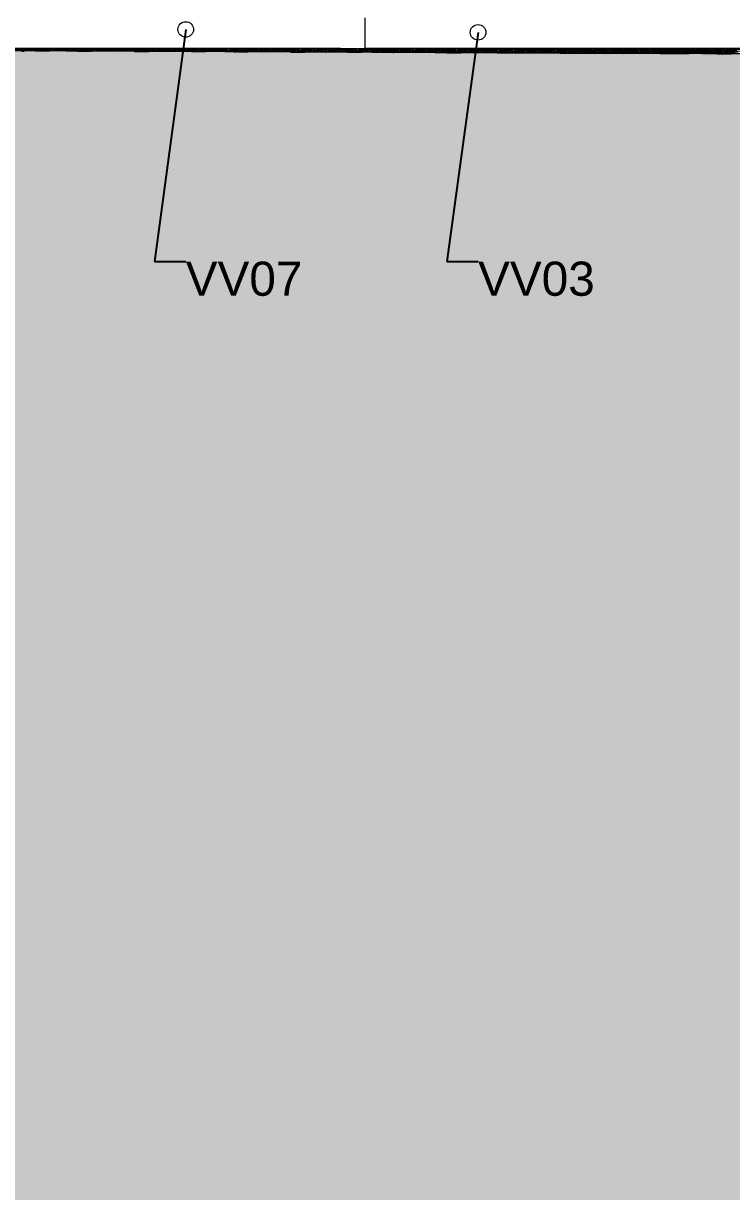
# Model space of a CAD drawing. Header units: millimetres. Extents: x 239748 to 326588, y -19262 to 5561.
# Drawn here: x 248331 to 252479, y -6894 to -52 of the extents above; entities that cross this region are included whole.
import ezdxf

# ---------------------------------------------------------------- set-up
doc = ezdxf.new("R2010")
doc.units = ezdxf.units.MM
doc.header["$MEASUREMENT"] = 0
for name, color, linetype, lineweight in [('Annotation - Label_Pen_No__1', 7, 'Continuous', 13), ('New_2D Drafting - General_Pen_No__1', 7, 'Continuous', 13), ('New_Site & Landscape - Terrain_Pen_No__1', 7, 'Continuous', 13), ('New_Structural - Bearing_Pen_No__1', 7, 'Continuous', 13)]:
    doc.layers.add(name, color=color, linetype=linetype, lineweight=lineweight)
for name, color, linetype, lineweight, true_color in [('New_2D Drafting - General_Pen_No__61', 7, 'Continuous', 20, 0x6a6a6a), ('New_Site & Landscape - Terrain_Pen_No__180', 7, 'Continuous', 15, 0xd6cda7), ('New_Site & Landscape - Terrain_Pen_No__93', 7, 'Continuous', 13, 0xa2a233)]:
    doc.layers.add(name, color=color, linetype=linetype, lineweight=lineweight, true_color=true_color)
doc.styles.add('GENERATED_STYLE_1', font='')
doc.styles.get('GENERATED_STYLE_1').set_extended_font_data('Arial')
doc.dimstyles.new('GENERATED_STYLE__2', dxfattribs={"dimtxt": 0.18, "dimasz": 182.4, "dimexe": 0.18, "dimexo": 0.0625, "dimgap": 0, "dimtad": 0, "dimtih": 1, "dimtoh": 1, "dimdec": 4, "dimzin": 0, "dimdsep": 46, "dimcen": 0.09, "dimadec": 0, "dimazin": 0, "dimtfac": 1, "dimtdec": 4, "dimtmove": 0, "dimatfit": 3, "dimldrblk": 'ARROWHEAD_1', "dimfxl": 0, "dimtolj": 1, "dimtzin": 0, "dimarcsym": 0})

# ---------------------------------------------------------------- blocks, each defined once
blk = doc.blocks.new('ARROWHEAD_1')
at = {"color": 0, "linetype": 'Continuous', "lineweight": 0}
blk.add_line((0, 0), (-1, 0), dxfattribs=at)
blk.add_circle((0, 0), 0.25, dxfattribs=at)

msp = doc.modelspace()

# ---------------------------------------------------------------- hatches: boundary and pattern name
at = {"layer": 'New_2D Drafting - General_Pen_No__61', "linetype": 'Continuous', "lineweight": 20, "true_color": 0x6a6a6a}
h = msp.add_hatch(dxfattribs=at)
h.set_pattern_fill('Dashed_0001', color=251, style=0, pattern_type=2)
h.set_pattern_definition([(45, (0, 0), (-183.84776, 183.84776), [195, -65]), (45, (7e-14, 183.85), (-183.84776, 183.84776), [195, -65])])
h.paths.add_polyline_path([(239750.0788, -623.3184), (239760.5803, -4753.4379), (239760.5803, -19262.3247), (278828.6527, -19262.3247), (278828.6169, -286.9357), (268610.0254, -272.2694), (266963.5283, -271.0107), (261898.0667, -277.5182), (250285.9898, -219.4916), (248306.7808, -203.641), (242648.744, -453.8141)])
at = {"layer": 'New_Site & Landscape - Terrain_Pen_No__180', "linetype": 'Continuous', "lineweight": 0, "true_color": 0x353329}
msp.add_hatch(color=250, dxfattribs=at).paths.add_polyline_path([(239747.5775, -15138.6962), (278833.3935, -15138.6962), (278833.3935, -288.2314), (266866.4444, -271.275), (264383.6735, -267.1142), (262140.4658, -282.5803), (258357.3867, -255.6815), (251840.7474, -227.8826), (248111.8541, -213.5708), (246133.7175, -287.173), (242881.8612, -438.6115), (239747.5775, -643.0118)])

# ---------------------------------------------------------------- linework, layer by layer
at = {"layer": 'New_2D Drafting - General_Pen_No__1', "color": 7, "linetype": 'Continuous', "lineweight": 13, "flags": 128}
msp.add_lwpolyline([(239750.0788, -623.3184), (239760.5803, -4753.4379), (239760.5803, -19262.3247), (278828.6527, -19262.3247), (278828.6169, -286.9357), (268610.0254, -272.2694), (266963.5283, -271.0107), (261898.0667, -277.5182), (250285.9898, -219.4916), (248306.7808, -203.641), (242648.744, -453.8141)], close=True, dxfattribs=at)
at = {"layer": 'New_Site & Landscape - Terrain_Pen_No__1', "color": 7, "linetype": 'Continuous', "lineweight": 13}
for p, q in [((250188.7008, -199.8387), (246644.5507, -199.8387)), ((246644.5507, -199.8387), (251840.7474, -227.8826)), ((248264.9878, -203.5112), (248348.5738, -203.7707)), ((248353.6706, -202.4541), (248375.8413, -202.1898)), ((248353.6706, -202.4541), (248437.2566, -202.7135)), ((248353.6706, -202.4541), (248415.0859, -202.9778)), ((248442.3535, -201.3969), (248464.5242, -201.1326)), ((248442.3535, -201.3969), (248525.9395, -201.6563)), ((248442.3535, -201.3969), (248503.7688, -201.9206)), ((248531.0363, -200.3397), (248553.207, -200.0755)), ((248531.0363, -200.3397), (248614.6223, -200.5992)), ((248531.0363, -200.3397), (248592.4516, -200.8635)), ((248599.3318, -204.549), (248621.5025, -204.2847)), ((248599.3318, -204.549), (248682.9178, -204.8084)), ((248599.3318, -204.549), (248660.7471, -205.0727)), ((248688.0147, -203.4918), (248710.1854, -203.2275)), ((248688.0147, -203.4918), (248771.6007, -203.7512)), ((248688.0147, -203.4918), (248749.43, -204.0155)), ((248776.6975, -202.4346), (248798.8682, -202.1704)), ((248776.6975, -202.4346), (248860.2835, -202.6941)), ((248776.6975, -202.4346), (248838.1128, -202.9584)), ((248865.3803, -201.3775), (248948.9664, -201.6369)), ((248865.3803, -201.3775), (248926.7956, -201.9012)), ((248865.3804, -201.3775), (248887.5511, -201.1132)), ((248954.0632, -200.3203), (248976.2339, -200.056)), ((248954.0632, -200.3203), (249037.6492, -200.5798)), ((248954.0632, -200.3203), (249015.4785, -200.8441)), ((249022.3587, -204.5296), (249044.5294, -204.2653)), ((249022.3587, -204.5296), (249105.9447, -204.789)), ((249022.3587, -204.5296), (249083.774, -205.0533)), ((249111.0415, -203.4724), (249133.2122, -203.2081)), ((249111.0415, -203.4724), (249194.6275, -203.7318)), ((249111.0415, -203.4724), (249172.4568, -203.9961)), ((249199.7244, -202.4152), (249221.8951, -202.1509)), ((249199.7244, -202.4152), (249283.3104, -202.6747)), ((249199.7244, -202.4152), (249261.1397, -202.939)), ((249288.4072, -201.3581), (249310.5779, -201.0938)), ((249288.4072, -201.3581), (249371.9932, -201.6175)), ((249288.4072, -201.3581), (249349.8225, -201.8818)), ((249377.0901, -200.3009), (249399.2608, -200.0366)), ((249377.0901, -200.3009), (249460.6761, -200.5603)), ((249377.0901, -200.3009), (249438.5054, -200.8246)), ((249445.3856, -204.5101), (249467.5563, -204.2458)), ((249445.3856, -204.5101), (249528.9716, -204.7696)), ((249445.3856, -204.5101), (249506.8009, -205.0339)), ((249534.0684, -203.453), (249556.2391, -203.1887)), ((249534.0684, -203.453), (249617.6544, -203.7124)), ((249534.0684, -203.453), (249595.4837, -203.9767)), ((249622.7513, -202.3958), (249644.922, -202.1315)), ((249622.7513, -202.3958), (249706.3373, -202.6552)), ((249622.7513, -202.3958), (249684.1666, -202.9195)), ((249711.4341, -201.3386), (249733.6048, -201.0744)), ((249711.4341, -201.3386), (249795.0201, -201.5981)), ((249711.4341, -201.3386), (249772.8494, -201.8624)), ((249800.117, -200.2815), (249822.2877, -200.0172)), ((249800.117, -200.2815), (249883.703, -200.5409)), ((249800.117, -200.2815), (249861.5323, -200.8052)), ((249868.4124, -204.4907), (249890.5832, -204.2264)), ((249868.4125, -204.4907), (249951.9985, -204.7502)), ((249868.4125, -204.4907), (249929.8278, -205.0144)), ((249957.0953, -203.4336), (249979.266, -203.1693)), ((249957.0953, -203.4336), (250040.6813, -203.693)), ((249957.0953, -203.4336), (250018.5106, -203.9573)), ((250045.7781, -202.3764), (250067.9488, -202.1121)), ((250045.7781, -202.3764), (250129.3641, -202.6358)), ((250045.7781, -202.3764), (250107.1934, -202.9001)), ((250134.461, -201.3192), (250156.6317, -201.0549)), ((250134.461, -201.3192), (250218.047, -201.5787)), ((250134.461, -201.3192), (250195.8763, -201.843)), ((258357.3867, -255.6815), (250188.7008, -199.8387)), ((250223.1438, -200.2621), (250233.1803, -200.1424)), ((250223.1438, -200.2621), (250273.5814, -200.4186)), ((250223.1438, -200.2621), (250284.5591, -200.7858)), ((250242.4956, -200.2063), (250245.3145, -200.187)), ((250291.4393, -204.4713), (250313.61, -204.207)), ((250291.4393, -204.4713), (250375.0253, -204.7307)), ((250291.4393, -204.4713), (250352.8546, -204.995)), ((253681.0819, -199.8387), (250332.5051, -199.8387)), ((250332.5051, -199.8629), (250395.4127, -200.2663)), ((250332.5051, -199.962), (250373.242, -200.4185)), ((250380.1222, -203.4141), (250402.2929, -203.1498)), ((250380.1222, -203.4141), (250463.7082, -203.6736)), ((250380.1222, -203.4141), (250441.5375, -203.9379)), ((250468.805, -202.357), (250490.9757, -202.0927)), ((250468.805, -202.357), (250552.391, -202.6164)), ((250468.805, -202.357), (250530.2203, -202.8807)), ((250566.4817, -202.4212), (250579.6586, -202.3307)), ((250625.7834, -205.509), (250647.9541, -205.2448)), ((250646.1707, -201.874), (250668.3414, -201.7218)), ((250646.1707, -201.874), (250729.7567, -202.41)), ((250646.1707, -201.874), (250707.586, -202.5622)), ((250714.4662, -204.4519), (250736.6369, -204.1876)), ((250714.4662, -204.4519), (250798.0522, -204.7113)), ((250714.4662, -204.4519), (250775.8815, -204.9756)), ((250734.8536, -201.2652), (250757.0243, -201.113)), ((250734.8536, -201.2652), (250818.4396, -201.8011)), ((250734.8536, -201.2652), (250796.2689, -201.9533)), ((250823.5364, -200.6563), (250845.7071, -200.5041)), ((250823.5364, -200.6563), (250907.1224, -201.1922)), ((250823.5364, -200.6563), (250884.9517, -201.3444)), ((250891.8319, -204.6266), (250914.0026, -204.4744)), ((250891.8319, -204.6266), (250975.4179, -205.1626)), ((250891.8319, -204.6266), (250896.1103, -204.6746)), ((250912.2192, -200.0474), (250995.8053, -200.5834)), ((250912.2192, -200.0474), (250973.6345, -200.7356)), ((250912.2193, -200.0474), (250934.39, -199.8952)), ((250980.5147, -204.0178), (251002.6855, -203.8656)), ((250980.5147, -204.0178), (251064.1008, -204.5537)), ((250980.5147, -204.0178), (251041.93, -204.7059)), ((251036.6064, -199.8386), (251062.3174, -200.1267)), ((251063.2976, -199.8386), (251084.4881, -199.9745)), ((251069.1976, -203.4089), (251091.3683, -203.2567)), ((251069.1976, -203.4089), (251152.7836, -203.9448)), ((251069.1976, -203.4089), (251130.6129, -204.097)), ((251157.8804, -202.8), (251180.0511, -202.6478)), ((251157.8804, -202.8), (251241.4664, -203.336)), ((251157.8804, -202.8), (251219.2957, -203.4882)), ((251246.5633, -202.1911), (251268.734, -202.0389)), ((251246.5633, -202.1911), (251330.1493, -202.7271)), ((251246.5633, -202.1911), (251307.9786, -202.8793)), ((251335.2461, -201.5823), (251357.4168, -201.4301)), ((251335.2461, -201.5823), (251418.8321, -202.1182)), ((251335.2461, -201.5823), (251396.6614, -202.2704)), ((251423.929, -200.9734), (251446.0997, -200.8212)), ((251423.929, -200.9734), (251507.515, -201.5093)), ((251423.929, -200.9734), (251485.3443, -201.6615)), ((251492.2245, -204.9437), (251514.3952, -204.7915)), ((251492.2245, -204.9437), (251575.8105, -205.4797)), ((251492.2245, -204.9437), (251553.6398, -205.6319)), ((251512.6118, -200.3645), (251534.7825, -200.2123)), ((251512.6118, -200.3645), (251596.1978, -200.9005)), ((251512.6118, -200.3645), (251574.0271, -201.0527)), ((251580.9073, -204.3349), (251603.078, -204.1827)), ((251580.9073, -204.3349), (251664.4933, -204.8708)), ((251580.9073, -204.3349), (251642.3226, -205.023)), ((251608.701, -199.8386), (251662.71, -200.4438)), ((251614.2376, -199.8386), (251684.8807, -200.2916)), ((251669.5902, -203.726), (251691.7609, -203.5738)), ((251669.5902, -203.726), (251753.1762, -204.2619)), ((251669.5902, -203.726), (251731.0055, -204.4141)), ((251758.273, -203.1171), (251780.4437, -202.9649)), ((251758.273, -203.1171), (251841.859, -203.6531)), ((251758.273, -203.1171), (251819.6883, -203.8053)), ((251846.9559, -202.5082), (251869.1266, -202.356)), ((251846.9559, -202.5082), (251930.5419, -203.0442)), ((251846.9559, -202.5082), (251908.3712, -203.1964)), ((251935.6387, -201.8994), (251957.8094, -201.7472)), ((251935.6387, -201.8994), (252019.2247, -202.4353)), ((251935.6387, -201.8994), (251997.054, -202.5875)), ((252024.3215, -201.2905), (252046.4923, -201.1383)), ((252024.3215, -201.2905), (252107.9076, -201.8264)), ((252024.3215, -201.2905), (252085.7368, -201.9786)), ((252092.617, -205.2608), (252114.7878, -205.1086)), ((252113.0044, -200.6816), (252135.1751, -200.5294)), ((252113.0044, -200.6816), (252196.5904, -201.2176)), ((252113.0044, -200.6816), (252174.4197, -201.3698)), ((252181.2999, -204.652), (252203.4706, -204.4997)), ((252181.2999, -204.652), (252264.8859, -205.1879)), ((252181.2999, -204.652), (252242.7152, -205.3401)), ((252201.6872, -200.0727), (252223.858, -199.9205)), ((252201.6872, -200.0727), (252285.2732, -200.6087)), ((252201.6872, -200.0727), (252263.1025, -200.7609)), ((252269.9827, -204.0431), (252292.1534, -203.8909)), ((252269.9827, -204.0431), (252353.5687, -204.579)), ((252269.9827, -204.0431), (252331.398, -204.7312)), ((252323.8191, -199.8387), (252351.7854, -200.152)), ((252348.8243, -199.8387), (252373.9561, -199.9998)), ((252358.6656, -203.4342), (252380.8363, -203.282)), ((252358.6656, -203.4342), (252442.2516, -203.9701)), ((252358.6656, -203.4342), (252420.0809, -204.1224)), ((252447.3484, -202.8253), (252469.5191, -202.6731)), ((252447.3484, -202.8253), (252530.9344, -203.3613)), ((252447.3484, -202.8253), (252508.7637, -203.5135)), ((248322.3783, -214.3788), (248335.0666, -214.1444)), ((248333.2833, -207.7205), (248355.454, -207.4562)), ((248333.2833, -207.7205), (248416.8693, -207.9799)), ((248333.2833, -207.7205), (248394.6986, -208.2442)), ((248401.5788, -212.916), (248423.7495, -212.5065)), ((248401.5788, -212.916), (248485.1648, -213.103)), ((248401.5788, -212.916), (248462.9941, -213.5124)), ((248421.9661, -206.6633), (248444.1368, -206.399)), ((248421.9661, -206.6633), (248505.5521, -206.9227)), ((248421.9661, -206.6633), (248483.3814, -207.187)), ((248490.2616, -211.2781), (248512.4323, -210.8686)), ((248490.2616, -211.2781), (248573.8476, -211.4651)), ((248490.2616, -211.2781), (248551.6769, -211.8745)), ((248510.649, -205.6061), (248532.8197, -205.3418)), ((248510.649, -205.6061), (248594.235, -205.8656)), ((248510.649, -205.6061), (248572.0643, -206.1299)), ((248578.9445, -209.8154), (248601.1152, -209.5511)), ((248578.9445, -209.8154), (248662.5305, -210.0748)), ((248578.9445, -209.8154), (248640.3598, -210.3391)), ((248647.24, -215.3017), (248669.4107, -214.8923)), ((248647.24, -215.3017), (248730.826, -215.4887)), ((248647.24, -215.3017), (248702.3854, -215.8373)), ((248667.6273, -208.7582), (248689.798, -208.4939)), ((248667.6273, -208.7582), (248751.2133, -209.0176)), ((248667.6273, -208.7582), (248729.0426, -209.2819)), ((248735.9228, -213.6638), (248758.0935, -213.2544)), ((248735.9228, -213.6638), (248819.5088, -213.8508)), ((248735.9228, -213.6638), (248797.3381, -214.2603)), ((248756.3102, -207.701), (248778.4809, -207.4368)), ((248756.3102, -207.701), (248839.8962, -207.9605)), ((248756.3102, -207.701), (248817.7254, -208.2248)), ((248824.6056, -212.0259), (248886.0209, -212.6224)), ((248824.6057, -212.0259), (248842.2668, -211.6997)), ((248824.6057, -212.0259), (248908.1917, -212.2129)), ((248842.268, -211.6997), (248846.7764, -211.646)), ((248844.993, -206.6439), (248867.1637, -206.3796)), ((248844.993, -206.6439), (248928.579, -206.9033)), ((248844.993, -206.6439), (248906.4083, -207.1676)), ((248913.2885, -210.8531), (248935.4592, -210.5888)), ((248913.2885, -210.8531), (248996.8745, -211.1126)), ((248913.2885, -210.8531), (248974.7038, -211.3768)), ((248933.6758, -205.5867), (248955.8466, -205.3224)), ((248933.6758, -205.5867), (249017.2619, -205.8462)), ((248933.6758, -205.5867), (248995.0911, -206.1104)), ((248981.584, -216.0496), (249003.7547, -215.6401)), ((248981.584, -216.0496), (249065.17, -216.2365)), ((248981.584, -216.0496), (249042.9993, -216.646)), ((249001.9713, -209.796), (249024.1421, -209.5317)), ((249001.9713, -209.796), (249085.5574, -210.0554)), ((249001.9713, -209.796), (249063.3866, -210.3197)), ((249070.2668, -214.4116), (249092.4375, -214.0022)), ((249070.2668, -214.4116), (249153.8529, -214.5986)), ((249070.2668, -214.4116), (249131.6821, -215.0081)), ((249090.6542, -208.7388), (249112.8249, -208.4745)), ((249090.6542, -208.7388), (249174.2402, -208.9982)), ((249090.6542, -208.7388), (249152.0695, -209.2625)), ((249158.9497, -212.948), (249181.1204, -212.6837)), ((249158.9497, -212.948), (249242.5357, -213.2075)), ((249158.9497, -212.948), (249220.365, -213.4718)), ((249179.337, -207.6816), (249201.5077, -207.4173)), ((249179.337, -207.6816), (249262.923, -207.9411)), ((249179.337, -207.6816), (249240.7523, -208.2054)), ((249247.6325, -211.8909), (249269.8032, -211.6266)), ((249247.6325, -211.8909), (249331.2185, -212.1503)), ((249247.6325, -211.8909), (249309.0478, -212.4146)), ((249268.0199, -206.6245), (249290.1906, -206.3602)), ((249268.0199, -206.6245), (249351.6059, -206.8839)), ((249268.0199, -206.6245), (249329.4352, -207.1482)), ((249315.928, -216.7974), (249338.0987, -216.3879)), ((249315.928, -216.7974), (249399.514, -216.9843)), ((249315.928, -216.7974), (249377.3433, -217.3938)), ((249336.3154, -210.8337), (249358.4861, -210.5694)), ((249336.3154, -210.8337), (249419.9014, -211.0931)), ((249336.3154, -210.8337), (249397.7307, -211.3574)), ((249356.7027, -205.5673), (249378.8734, -205.303)), ((249356.7027, -205.5673), (249440.2887, -205.8267)), ((249356.7027, -205.5673), (249418.118, -206.091)), ((249404.6109, -215.1595), (249422.4085, -214.8308)), ((249404.6109, -215.1595), (249488.1969, -215.3464)), ((249404.6109, -215.1595), (249466.0262, -215.7559)), ((249422.4104, -214.8307), (249426.7816, -214.7786)), ((249424.9982, -209.7765), (249447.1689, -209.5122)), ((249424.9982, -209.7765), (249508.5842, -210.036)), ((249424.9982, -209.7765), (249486.4135, -210.3003)), ((249493.2937, -213.9858), (249515.4644, -213.7215)), ((249493.2937, -213.9858), (249576.8797, -214.2452)), ((249493.2937, -213.9858), (249554.709, -214.5095)), ((249513.6811, -208.7194), (249535.8518, -208.4551)), ((249513.6811, -208.7194), (249597.2671, -208.9788)), ((249513.6811, -208.7194), (249575.0964, -209.2431)), ((249563.7471, -219.1432), (249583.7599, -218.7736)), ((249581.9766, -212.9286), (249604.1473, -212.6643)), ((249581.9766, -212.9286), (249665.5626, -213.188)), ((249581.9766, -212.9286), (249643.3919, -213.4523)), ((249591.6487, -219.2503), (249645.1752, -219.3701)), ((249602.3639, -207.6622), (249624.5346, -207.3979)), ((249602.3639, -207.6622), (249685.9499, -207.9216)), ((249602.3639, -207.6622), (249663.7792, -208.1859)), ((249650.2721, -217.5452), (249672.4428, -217.1357)), ((249650.2721, -217.5452), (249733.8581, -217.7321)), ((249650.2721, -217.5452), (249711.6874, -218.1416)), ((249670.6594, -211.8714), (249692.8301, -211.6072)), ((249670.6594, -211.8714), (249754.2454, -212.1309)), ((249670.6594, -211.8714), (249732.0747, -212.3952)), ((249691.0468, -206.605), (249713.2175, -206.3408)), ((249691.0468, -206.605), (249774.6328, -206.8645)), ((249691.0468, -206.605), (249752.4621, -207.1288)), ((249738.9549, -216.0807), (249761.1256, -215.8164)), ((249738.9549, -216.0807), (249822.5409, -216.3401)), ((249738.9549, -216.0807), (249800.3702, -216.6044)), ((249759.3423, -210.8143), (249781.513, -210.55)), ((249759.3423, -210.8143), (249842.9283, -211.0737)), ((249759.3423, -210.8143), (249820.7576, -211.338)), ((249779.7296, -205.5479), (249801.9003, -205.2836)), ((249779.7296, -205.5479), (249863.3156, -205.8073)), ((249779.7296, -205.5479), (249841.1449, -206.0716)), ((249827.6378, -215.0235), (249849.8085, -214.7592)), ((249827.6378, -215.0235), (249911.2238, -215.2829)), ((249827.6378, -215.0235), (249889.0531, -215.5472)), ((249848.0251, -209.7571), (249870.1958, -209.4928)), ((249848.0251, -209.7571), (249931.6111, -210.0166)), ((249848.0251, -209.7571), (249909.4404, -210.2808)), ((249895.9333, -219.9309), (249918.104, -219.5214)), ((249895.9333, -219.9309), (249979.5193, -220.1179)), ((249895.9333, -219.9309), (249957.3486, -220.5273)), ((249916.3206, -213.9663), (249938.4913, -213.7021)), ((249916.3206, -213.9663), (249999.9066, -214.2258)), ((249916.3206, -213.9663), (249977.7359, -214.4901)), ((249936.708, -208.7), (249958.8787, -208.4357)), ((249936.708, -208.7), (250020.294, -208.9594)), ((249936.708, -208.7), (249998.1232, -209.2237)), ((249984.6161, -218.293), (250002.5502, -217.9618)), ((249984.6161, -218.293), (250068.2021, -218.48)), ((249984.6161, -218.293), (250046.0314, -218.8894)), ((250002.5528, -217.9618), (250006.7868, -217.9113)), ((250005.0034, -212.9092), (250027.1742, -212.6449)), ((250005.0034, -212.9092), (250088.5895, -213.1686)), ((250005.0034, -212.9092), (250066.4187, -213.4329)), ((250025.3908, -207.6428), (250047.5615, -207.3785)), ((250025.3908, -207.6428), (250108.9768, -207.9022)), ((250025.3908, -207.6428), (250086.8061, -208.1665)), ((250073.2989, -217.1184), (250095.4697, -216.8541)), ((250073.2989, -217.1184), (250156.885, -217.3779)), ((250073.2989, -217.1184), (250134.7142, -217.6421)), ((250093.6863, -211.852), (250115.857, -211.5877)), ((250093.6863, -211.852), (250177.2723, -212.1115)), ((250093.6863, -211.852), (250155.1016, -212.3757)), ((250114.0736, -206.5856), (250136.2444, -206.3213)), ((250114.0736, -206.5856), (250197.6597, -206.8451)), ((250114.0736, -206.5856), (250175.4889, -207.1094)), ((250161.9818, -216.0613), (250184.1525, -215.797)), ((250161.9818, -216.0613), (250245.5678, -216.3207)), ((250161.9818, -216.0613), (250223.3971, -216.585)), ((250182.3691, -210.7949), (250204.5398, -210.5306)), ((250182.3691, -210.7949), (250265.9551, -211.0543)), ((250182.3691, -210.7949), (250243.7844, -211.3186)), ((250202.7565, -205.5285), (250224.9272, -205.2642)), ((250202.7565, -205.5285), (250286.3425, -205.7879)), ((250202.7565, -205.5285), (250264.1718, -206.0522)), ((250230.2773, -220.6787), (250252.448, -220.2693)), ((250230.2773, -220.6787), (250313.8633, -220.8657)), ((250230.2773, -220.6787), (250291.6926, -221.2752)), ((250250.6646, -215.0041), (250272.8353, -214.7398)), ((250250.6646, -215.0041), (250334.2506, -215.2635)), ((250250.6646, -215.0041), (250312.0799, -215.5278)), ((250271.052, -209.7377), (250293.2227, -209.4734)), ((250271.052, -209.7377), (250354.638, -209.9971)), ((250271.052, -209.7377), (250332.4673, -210.2614)), ((250318.9601, -219.2133), (250341.1308, -218.949)), ((250318.9601, -219.2133), (250402.5461, -219.4728)), ((250318.9601, -219.2133), (250380.3754, -219.7371)), ((250339.3475, -213.9469), (250361.5182, -213.6826)), ((250339.3475, -213.9469), (250422.9335, -214.2064)), ((250339.3475, -213.9469), (250400.7628, -214.4707)), ((250359.7348, -208.6805), (250381.9055, -208.4162)), ((250359.7348, -208.6805), (250443.3208, -208.94)), ((250359.7348, -208.6805), (250421.1501, -209.2043)), ((250407.643, -218.1562), (250429.8137, -217.8919)), ((250407.643, -218.1562), (250491.229, -218.4156)), ((250407.643, -218.1562), (250469.0583, -218.6799)), ((250428.0303, -212.8898), (250450.201, -212.6255)), ((250428.0303, -212.8898), (250511.6163, -213.1492)), ((250428.0303, -212.8898), (250489.4456, -213.4135)), ((250448.4177, -207.6234), (250470.5884, -207.3591)), ((250448.4177, -207.6234), (250532.0037, -207.8828)), ((250448.4177, -207.6234), (250509.833, -208.1471)), ((250494.7737, -222.7166), (250498.1092, -222.655)), ((250496.3258, -217.099), (250518.4965, -216.8347)), ((250496.3258, -217.099), (250579.9118, -217.3584)), ((250496.3258, -217.099), (250557.7411, -217.6227)), ((250516.7132, -211.8326), (250538.8839, -211.5683)), ((250516.7132, -211.8326), (250600.2992, -212.092)), ((250516.7132, -211.8326), (250578.1285, -212.3563)), ((250537.1005, -206.5662), (250559.2712, -206.3019)), ((250537.1005, -206.5662), (250620.6865, -206.8256)), ((250537.1005, -206.5662), (250598.5158, -207.0899)), ((250564.6213, -221.4266), (250582.6918, -221.0928)), ((250564.6213, -221.4266), (250648.2073, -221.6135)), ((250564.6213, -221.4266), (250626.0366, -222.023)), ((250582.6952, -221.0928), (250586.792, -221.0439)), ((250585.0087, -216.0418), (250607.1794, -215.7775)), ((250585.0087, -216.0418), (250668.5947, -216.3013)), ((250585.0087, -216.0418), (250646.424, -216.5656)), ((250605.396, -210.7754), (250627.5667, -210.5111)), ((250605.396, -210.7754), (250688.982, -211.0349)), ((250605.396, -210.7754), (250666.8113, -211.2992)), ((250625.7834, -205.509), (250709.3694, -205.7685)), ((250625.7834, -205.509), (250687.1987, -206.0328)), ((250653.3042, -220.2511), (250675.4749, -219.9868)), ((250653.3042, -220.2511), (250736.8902, -220.5105)), ((250653.3042, -220.2511), (250714.7195, -220.7748)), ((250673.6915, -214.9847), (250695.8622, -214.7204)), ((250673.6915, -214.9847), (250757.2775, -215.2441)), ((250673.6915, -214.9847), (250735.1068, -215.5084)), ((250694.0789, -209.7183), (250716.2496, -209.454)), ((250694.0789, -209.7183), (250777.6649, -209.9777)), ((250694.0789, -209.7183), (250755.4942, -210.242)), ((250741.987, -219.1939), (250764.1577, -218.9296)), ((250741.987, -219.1939), (250825.573, -219.4533)), ((250741.987, -219.1939), (250803.4023, -219.7176)), ((250762.3744, -213.9275), (250784.5451, -213.6632)), ((250762.3744, -213.9275), (250845.9604, -214.1869)), ((250762.3744, -213.9275), (250823.7897, -214.4512)), ((250782.7617, -208.6611), (250804.9324, -208.3968)), ((250782.7617, -208.6611), (250866.3477, -208.9205)), ((250782.7617, -208.6611), (250844.177, -209.1848)), ((250810.2825, -223.8123), (250832.4532, -223.4028)), ((250810.2825, -223.8123), (250893.8685, -223.9992)), ((250810.2825, -223.8123), (250829.9055, -224.0028)), ((250830.6699, -218.1367), (250852.8406, -217.8725)), ((250830.6699, -218.1367), (250914.2559, -218.3962)), ((250830.6699, -218.1367), (250892.0852, -218.6605)), ((250851.0572, -212.8703), (250873.2279, -212.6061)), ((250851.0572, -212.8703), (250934.6432, -213.1298)), ((250851.0572, -212.8703), (250912.4725, -213.3941)), ((250871.4445, -207.604), (250932.8598, -208.1277)), ((250871.4446, -207.604), (250893.6153, -207.3397)), ((250871.4446, -207.604), (250955.0306, -207.8634)), ((250898.9654, -222.346), (250921.1361, -222.0817)), ((250898.9654, -222.346), (250982.5514, -222.6054)), ((250898.9654, -222.346), (250960.3806, -222.8697)), ((250919.3527, -217.0796), (250941.5234, -216.8153)), ((250919.3527, -217.0796), (251002.9387, -217.339)), ((250919.3527, -217.0796), (250980.768, -217.6033)), ((250939.74, -211.8132), (250961.9108, -211.5489)), ((250939.74, -211.8132), (251001.1553, -212.3369)), ((250939.7401, -211.8132), (251023.3261, -212.0726)), ((250960.1274, -206.5468), (250982.2981, -206.2825)), ((250960.1274, -206.5468), (251043.7134, -206.8062)), ((250960.1274, -206.5468), (251021.5427, -207.0705)), ((250987.6482, -221.2888), (251009.8189, -221.0245)), ((250987.6482, -221.2888), (251071.2342, -221.5483)), ((250987.6482, -221.2888), (251049.0635, -221.8125)), ((251008.0355, -216.0224), (251091.6216, -216.2819)), ((251008.0355, -216.0224), (251069.4508, -216.5461)), ((251008.0356, -216.0224), (251030.2063, -215.7581)), ((251028.4229, -210.756), (251050.5936, -210.4917)), ((251028.4229, -210.756), (251112.0089, -211.0155)), ((251028.4229, -210.756), (251089.8382, -211.2797)), ((251076.331, -220.2317), (251098.5018, -219.9674)), ((251076.331, -220.2317), (251159.9171, -220.4911)), ((251076.331, -220.2317), (251137.7463, -220.7554)), ((251096.7184, -214.9653), (251118.8891, -214.701)), ((251096.7184, -214.9653), (251180.3044, -215.2247)), ((251096.7184, -214.9653), (251158.1337, -215.489)), ((251117.1057, -209.6989), (251139.2764, -209.4346)), ((251117.1057, -209.6989), (251200.6918, -209.9583)), ((251117.1057, -209.6989), (251178.521, -210.2226)), ((251144.6265, -224.5601), (251162.8335, -224.2238)), ((251144.6265, -224.5601), (251228.2126, -224.7471)), ((251144.6265, -224.5601), (251206.0418, -225.1565)), ((251162.8376, -224.2238), (251166.7973, -224.1766)), ((251165.0139, -219.1745), (251187.1846, -218.9102)), ((251165.0139, -219.1745), (251248.5999, -219.4339)), ((251165.0139, -219.1745), (251226.4292, -219.6982)), ((251185.4012, -213.9081), (251207.572, -213.6438)), ((251185.4012, -213.9081), (251268.9872, -214.1675)), ((251185.4012, -213.9081), (251246.8165, -214.4318)), ((251205.7886, -208.6417), (251227.9593, -208.3774)), ((251205.7886, -208.6417), (251289.3746, -208.9011)), ((251205.7886, -208.6417), (251267.2039, -209.1654)), ((251226.1759, -206.7704), (251248.3466, -206.6182)), ((251226.1759, -206.7704), (251309.7619, -207.3063)), ((251226.1759, -206.7704), (251262.9414, -207.1823)), ((251233.3094, -223.3837), (251255.4801, -223.1194)), ((251233.3094, -223.3837), (251316.8954, -223.6432)), ((251233.3094, -223.3837), (251294.7247, -223.9074)), ((251253.6967, -218.1173), (251275.8674, -217.853)), ((251253.6967, -218.1173), (251337.2827, -218.3768)), ((251253.6967, -218.1173), (251315.112, -218.6411)), ((251274.0841, -212.8509), (251296.2548, -212.5866)), ((251274.0841, -212.8509), (251357.6701, -213.1104)), ((251274.0841, -212.8509), (251335.4994, -213.3747)), ((251294.4714, -207.5845), (251304.4334, -207.4658)), ((251294.4714, -207.5845), (251344.5346, -207.7399)), ((251294.4714, -207.5845), (251355.8867, -208.1083)), ((251314.8588, -206.1615), (251337.0295, -206.0093)), ((251314.8588, -206.1615), (251398.4448, -206.6974)), ((251314.8588, -206.1615), (251376.2741, -206.8496)), ((251321.9922, -222.3266), (251344.1629, -222.0623)), ((251321.9922, -222.3266), (251405.5782, -222.586)), ((251321.9922, -222.3266), (251383.4075, -222.8503)), ((251342.3796, -217.0602), (251364.5503, -216.7959)), ((251342.3796, -217.0602), (251425.9656, -217.3196)), ((251342.3796, -217.0602), (251403.7949, -217.5839)), ((251362.7669, -211.7938), (251384.9376, -211.5295)), ((251362.7669, -211.7938), (251446.3529, -212.0532)), ((251362.7669, -211.7938), (251424.1822, -212.3175)), ((251403.5416, -205.5526), (251425.7123, -205.4004)), ((251403.5416, -205.5526), (251487.1276, -206.0886)), ((251403.5416, -205.5526), (251464.9569, -206.2408)), ((251410.6751, -221.2694), (251432.8458, -221.0051)), ((251410.6751, -221.2694), (251494.2611, -221.5288)), ((251410.6751, -221.2694), (251472.0904, -221.7931)), ((251431.0624, -216.003), (251453.2331, -215.7387)), ((251431.0624, -216.003), (251514.6484, -216.2624)), ((251431.0624, -216.003), (251492.4777, -216.5267)), ((251451.4498, -210.7366), (251473.6205, -210.4723)), ((251451.4498, -210.7366), (251535.0358, -210.996)), ((251451.4498, -210.7366), (251512.8651, -211.2603)), ((251478.9706, -225.4786), (251501.1413, -225.2143)), ((251478.9706, -225.4786), (251562.5566, -225.7381)), ((251478.9706, -225.4786), (251540.3859, -226.0024)), ((251499.3579, -220.2122), (251521.5286, -219.9479)), ((251499.3579, -220.2122), (251582.9439, -220.4717)), ((251499.3579, -220.2122), (251560.7732, -220.736)), ((251519.7453, -214.9458), (251541.916, -214.6815)), ((251519.7453, -214.9458), (251603.3313, -215.2053)), ((251519.7453, -214.9458), (251581.1606, -215.4696)), ((251540.1326, -209.6794), (251562.3033, -209.4151)), ((251540.1326, -209.6794), (251623.7186, -209.9389)), ((251540.1326, -209.6794), (251601.5479, -210.2032)), ((251560.52, -208.9141), (251582.6907, -208.7619)), ((251560.52, -208.9141), (251644.106, -209.45)), ((251560.52, -208.9141), (251621.9353, -209.6022)), ((251567.6534, -224.4215), (251589.8241, -224.1572)), ((251567.6534, -224.4215), (251651.2394, -224.6809)), ((251567.6534, -224.4215), (251629.0687, -224.9452)), ((251588.0408, -219.1551), (251610.2115, -218.8908)), ((251588.0408, -219.1551), (251671.6268, -219.4145)), ((251588.0408, -219.1551), (251649.4561, -219.6788)), ((251608.4281, -213.8887), (251630.5988, -213.6244)), ((251608.4281, -213.8887), (251692.0141, -214.1481)), ((251608.4281, -213.8887), (251669.8434, -214.4124)), ((251649.2028, -208.3052), (251671.3735, -208.153)), ((251649.2028, -208.3052), (251732.7888, -208.8411)), ((251649.2028, -208.3052), (251710.6181, -208.9934)), ((251656.3363, -223.3643), (251678.507, -223.1)), ((251656.3363, -223.3643), (251739.9223, -223.6237)), ((251656.3363, -223.3643), (251717.7516, -223.888)), ((251676.7236, -218.0979), (251698.8943, -217.8336)), ((251676.7236, -218.0979), (251760.3096, -218.3573)), ((251676.7236, -218.0979), (251738.1389, -218.6216)), ((251697.111, -212.8315), (251719.2817, -212.5672)), ((251697.111, -212.8315), (251780.697, -213.0909)), ((251697.111, -212.8315), (251758.5263, -213.3552)), ((251736.1425, -227.481), (251742.9752, -227.3548)), ((251737.8857, -207.6963), (251760.0564, -207.5441)), ((251737.8857, -207.6963), (251821.4717, -208.2323)), ((251737.8857, -207.6963), (251799.301, -208.3845)), ((251742.98, -227.3548), (251746.8025, -227.3092)), ((251745.0191, -222.3071), (251767.1898, -222.0428)), ((251745.0191, -222.3071), (251828.6051, -222.5666)), ((251745.0191, -222.3071), (251806.4344, -222.8309)), ((251765.4065, -217.0407), (251787.5772, -216.7765)), ((251765.4065, -217.0407), (251848.9925, -217.3002)), ((251765.4065, -217.0407), (251826.8218, -217.5645)), ((251785.7938, -211.7743), (251807.9645, -211.5101)), ((251785.7938, -211.7743), (251869.3798, -212.0338)), ((251785.7938, -211.7743), (251847.2091, -212.2981)), ((251813.3146, -226.5164), (251835.4853, -226.2521)), ((251813.3146, -226.5164), (251896.9006, -226.7758)), ((251813.3146, -226.5164), (251874.7299, -227.0401)), ((251826.5685, -207.0875), (251848.7392, -206.9352)), ((251826.5685, -207.0875), (251910.1545, -207.6234)), ((251826.5685, -207.0875), (251887.9838, -207.7756)), ((251833.702, -221.25), (251855.8727, -220.9857)), ((251833.702, -221.25), (251917.288, -221.5094)), ((251833.702, -221.25), (251895.1173, -221.7737)), ((251854.0893, -215.9836), (251876.26, -215.7193)), ((251854.0893, -215.9836), (251937.6753, -216.243)), ((251854.0893, -215.9836), (251915.5046, -216.5073)), ((251894.864, -211.0578), (251917.0347, -210.9056)), ((251894.864, -211.0578), (251978.45, -211.5937)), ((251894.864, -211.0578), (251956.2793, -211.746)), ((251901.9975, -225.4592), (251924.1682, -225.1949)), ((251901.9975, -225.4592), (251985.5835, -225.7186)), ((251901.9975, -225.4592), (251963.4128, -225.9829)), ((251915.2513, -206.4786), (251937.4221, -206.3264)), ((251915.2514, -206.4786), (251998.8374, -207.0145)), ((251915.2514, -206.4786), (251976.6667, -207.1667)), ((251922.3848, -220.1928), (251944.5555, -219.9285)), ((251922.3848, -220.1928), (252005.9708, -220.4522)), ((251922.3848, -220.1928), (251983.8001, -220.7165)), ((251942.7722, -214.9264), (251964.9429, -214.6621)), ((251942.7722, -214.9264), (252026.3582, -215.1859)), ((251942.7722, -214.9264), (252004.1875, -215.4501)), ((251983.5469, -210.4489), (252005.7176, -210.2967)), ((251983.5469, -210.4489), (252067.1329, -210.9849)), ((251983.5469, -210.4489), (252044.9621, -211.1371)), ((251990.6803, -224.402), (252012.851, -224.1378)), ((251990.6803, -224.402), (252074.2663, -224.6615)), ((251990.6803, -224.402), (252052.0956, -224.9258)), ((252003.9342, -205.8697), (252026.1049, -205.7175)), ((252003.9342, -205.8697), (252087.5202, -206.4056)), ((252003.9342, -205.8697), (252065.3495, -206.5579)), ((252011.0676, -219.1357), (252033.2384, -218.8714)), ((252011.0677, -219.1357), (252094.6537, -219.3951)), ((252011.0677, -219.1357), (252072.483, -219.6594)), ((252031.455, -213.8693), (252053.6257, -213.605)), ((252031.455, -213.8693), (252115.041, -214.1287)), ((252031.455, -213.8693), (252092.8703, -214.393)), ((252058.9758, -228.6113), (252081.1465, -228.347)), ((252058.9758, -228.6113), (252142.5618, -228.8707)), ((252058.9758, -228.6113), (252106.4005, -229.0157)), ((252072.2297, -209.8401), (252094.4004, -209.6878)), ((252072.2297, -209.8401), (252155.8157, -210.376)), ((252072.2297, -209.8401), (252133.645, -210.5282)), ((252079.3632, -223.3449), (252101.5339, -223.0806)), ((252079.3632, -223.3449), (252162.9492, -223.6043)), ((252079.3632, -223.3449), (252140.7784, -223.8686)), ((252092.617, -205.2608), (252176.2031, -205.7968)), ((252092.617, -205.2608), (252154.0323, -205.949)), ((252099.7505, -218.0785), (252121.9212, -217.8142)), ((252099.7505, -218.0785), (252183.3365, -218.3379)), ((252099.7505, -218.0785), (252161.1658, -218.6022)), ((252147.6586, -227.5541), (252169.8294, -227.2898)), ((252147.6586, -227.5541), (252231.2447, -227.8136)), ((252147.6586, -227.5541), (252209.0739, -228.0778)), ((252160.9125, -209.2312), (252183.0833, -209.079)), ((252160.9125, -209.2312), (252244.4986, -209.7671)), ((252160.9125, -209.2312), (252222.3278, -209.9193)), ((252168.046, -222.2877), (252190.2167, -222.0234)), ((252168.046, -222.2877), (252251.632, -222.5472)), ((252168.046, -222.2877), (252229.4613, -222.8114)), ((252188.4333, -217.0213), (252210.6041, -216.757)), ((252188.4333, -217.0213), (252272.0194, -217.2808)), ((252188.4333, -217.0213), (252249.8486, -217.5451)), ((252229.208, -213.2015), (252251.3787, -213.0493)), ((252229.208, -213.2015), (252312.794, -213.7375)), ((252229.208, -213.2015), (252290.6233, -213.8897)), ((252236.3415, -226.497), (252258.5122, -226.2327)), ((252236.3415, -226.497), (252319.9275, -226.7564)), ((252236.3415, -226.497), (252297.7568, -227.0207)), ((252249.5954, -208.6223), (252271.7661, -208.4701)), ((252249.5954, -208.6223), (252333.1814, -209.1582)), ((252249.5954, -208.6223), (252311.0107, -209.3105)), ((252256.7288, -221.2306), (252278.8996, -220.9663)), ((252256.7288, -221.2306), (252340.3149, -221.49)), ((252256.7288, -221.2306), (252318.1441, -221.7543)), ((252277.1162, -215.9642), (252299.2869, -215.6999)), ((252277.1162, -215.9642), (252360.7022, -216.2236)), ((252277.1162, -215.9642), (252338.5315, -216.4879)), ((252317.8909, -212.5927), (252340.0616, -212.4404)), ((252317.8909, -212.5927), (252401.4769, -213.1286)), ((252317.8909, -212.5927), (252379.3062, -213.2808)), ((252325.0243, -225.4398), (252347.195, -225.1755)), ((252325.0243, -225.4398), (252408.6103, -225.6992)), ((252325.0243, -225.4398), (252386.4396, -225.9635)), ((252338.2782, -208.0134), (252360.4489, -207.8612)), ((252338.2782, -208.0134), (252421.8642, -208.5494)), ((252338.2782, -208.0134), (252399.6935, -208.7016)), ((252345.4117, -220.1734), (252367.5824, -219.9091)), ((252345.4117, -220.1734), (252428.9977, -220.4328)), ((252345.4117, -220.1734), (252406.827, -220.6971)), ((252365.799, -214.907), (252375.6865, -214.7891)), ((252365.799, -214.907), (252415.4877, -215.0612)), ((252365.799, -214.907), (252427.2143, -215.4307)), ((252393.3198, -229.649), (252415.4905, -229.3847)), ((252393.3198, -229.649), (252476.9058, -229.9085)), ((252393.3198, -229.649), (252454.7351, -230.1728)), ((252406.5737, -211.9838), (252428.7444, -211.8316)), ((252406.5737, -211.9838), (252490.1597, -212.5197)), ((252406.5737, -211.9838), (252467.989, -212.6719)), ((252413.7072, -224.3826), (252435.8779, -224.1183)), ((252413.7072, -224.3826), (252497.2932, -224.6421)), ((252413.7072, -224.3826), (252475.1225, -224.9064)), ((252426.9611, -207.4046), (252449.1318, -207.2523)), ((252426.9611, -207.4046), (252510.5471, -207.9405)), ((252426.9611, -207.4046), (252488.3764, -208.0927)), ((252434.0945, -219.1162), (252456.2652, -218.8519)), ((252434.0945, -219.1162), (252517.6805, -219.3757)), ((252434.0945, -219.1162), (252495.5098, -219.64))]:
    msp.add_line(p, q, dxfattribs=at)
at = {"layer": 'New_Site & Landscape - Terrain_Pen_No__93', "color": 55, "linetype": 'Continuous', "lineweight": 13, "true_color": 0xa2a233, "flags": 128}
msp.add_lwpolyline([(278833.3935, -288.2314), (266866.4444, -271.275), (264383.6735, -267.1142), (262140.4658, -282.5803), (258357.3867, -255.6815), (251840.7474, -227.8826), (248111.8541, -213.5708), (246133.7175, -287.173), (242881.8612, -438.6115), (239747.5775, -643.0118)], dxfattribs=at)
at = {"layer": 'New_Structural - Bearing_Pen_No__1', "color": 7, "linetype": 'Continuous', "lineweight": 13}
msp.add_line((250332.5051, -200.3663), (250332.5051, -20), dxfattribs=at)

# ---------------------------------------------------------------- texts
at = {"layer": 'Annotation - Label_Pen_No__1', "color": 7, "linetype": 'Continuous', "lineweight": 13, "char_height": 200, "attachment_point": 1, "style": 'GENERATED_STYLE_1'}
for s, insert in [('\\A1;{\\pql;\\pt250,500,562.5;\\fArial|b0|i0|c0|p34;VV0\\fArial|b0|i0|c0|p34;7}', (249281.8106, -1447.2796)), ('\\A1;{\\pql;\\pt250,500,562.5;\\fArial|b0|i0|c0|p34;VV\\fArial|b0|i0|c0|p34;03}', (250994.2514, -1447.2796))]:
    msp.add_mtext(s, dxfattribs=dict(at, insert=insert))

# ---------------------------------------------------------------- leaders
at = {"layer": 'Annotation - Label_Pen_No__1', "color": 7, "linetype": 'Continuous', "lineweight": 13, "annotation_type": 0, "has_hookline": 1, "hookline_direction": 0}
for points, text_width in [([(249281.8106, -87.6128), (249099.4106, -1447.2796), (249281.8106, -1447.2796)], 668.8), ([(250994.2514, -104.4898), (250811.8514, -1447.2796), (250994.2514, -1447.2796)], 669)]:
    msp.add_leader(points, dimstyle='GENERATED_STYLE__2', dxfattribs=dict(at, text_width=text_width))

doc.saveas('drawing.dxf')
